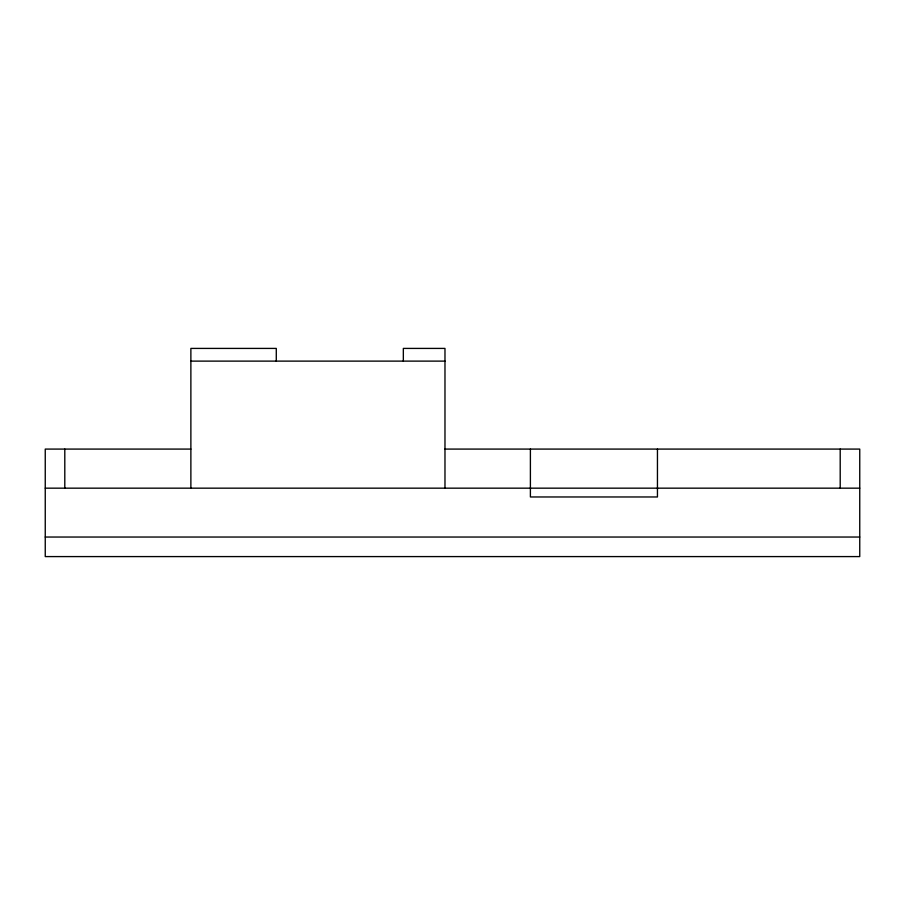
<?xml version="1.0" encoding="UTF-8"?>
<svg xmlns="http://www.w3.org/2000/svg" width="905" height="905" viewBox="0 0 905 905"><rect width="100%" height="100%" fill="white"/><g stroke="black" fill="none" stroke-linecap="round" stroke-linejoin="round"><path stroke-width="1.36" d="M190.876 361.118L444.977 361.118M190.876 449.084L45.25 449.084L45.25 556.586L859.75 556.586L859.75 449.084L444.977 449.084M45.25 488.168L859.75 488.168M45.25 537.038L859.75 537.038M840.202 449.084L840.202 488.168M657.449 449.084L657.449 496.969L530.398 496.969L530.398 449.084M444.977 488.168L444.977 348.414L403.336 348.414L403.336 361.118M276.285 361.118L276.285 348.414L190.876 348.414L190.876 488.168M64.798 449.084L64.798 488.168"/></g></svg>
